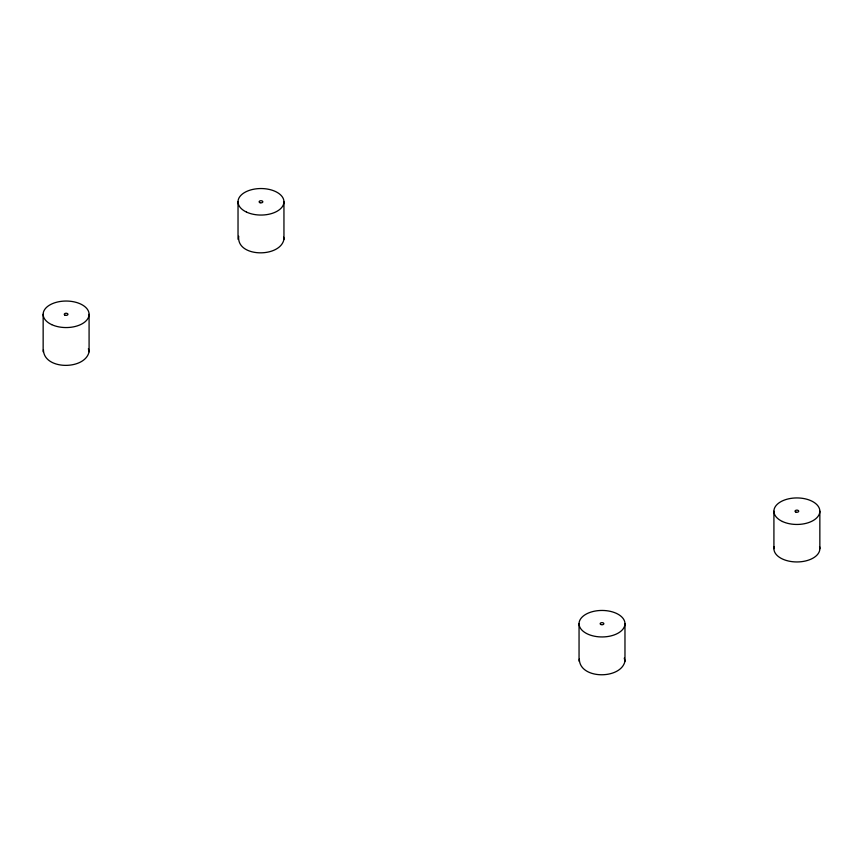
<?xml version="1.0" encoding="UTF-8"?>
<svg xmlns="http://www.w3.org/2000/svg" width="863" height="863" viewBox="0 0 863 863"><rect width="100%" height="100%" fill="white"/><g stroke="black" fill="none" stroke-linecap="round" stroke-linejoin="round"><path stroke-width="1.29" d="M89.083 314.305L89.083 351.802C85.092 370.303 43.679 370.13 43.43 349.731M283.949 201.791L283.949 239.299C280.313 258.091 236.214 257.541 238.727 236.214M624.974 623.701A22.967 13.258 0 0 1 590.529 635.179A22.967 13.258 0 0 1 590.529 612.223A22.967 13.258 0 0 1 624.974 623.701L624.974 661.209C620.993 679.699 579.569 679.526 579.332 659.127M624.273 658.113L624.974 661.209M88.382 348.717L89.083 351.802M283.668 237.228L283.949 239.299M819.85 511.198L819.85 548.695M773.917 511.198L773.917 548.695M579.051 623.701L579.051 661.209M238.026 201.791L238.026 239.299M43.15 314.305L43.15 351.802M819.57 546.624A22.967 13.258 0 0 1 796.883 561.953A22.967 13.258 0 0 1 774.197 546.624M260.065 202.719A1.834 1.057 0 0 0 262.827 201.791A1.834 1.057 0 0 0 260.065 200.874A1.834 1.057 0 0 0 260.065 202.719M246.538 212.104A22.967 13.258 0 0 0 283.668 203.873A22.967 13.258 0 0 0 252.762 189.418A22.967 13.258 0 0 0 246.538 212.104M795.966 512.115A1.834 1.057 0 0 0 798.717 511.198A1.834 1.057 0 0 0 795.966 510.27A1.834 1.057 0 0 0 795.966 512.115M64.811 315.049A1.834 1.057 0 0 0 67.886 314.574A1.834 1.057 0 0 0 65.642 313.28A1.834 1.057 0 0 0 64.811 315.049M600.713 624.456A1.834 1.057 0 0 0 603.787 623.971A1.834 1.057 0 0 0 601.533 622.676A1.834 1.057 0 0 0 600.713 624.456M51.661 324.607A22.967 13.258 0 0 0 88.803 316.376A22.967 13.258 0 0 0 57.886 301.921A22.967 13.258 0 0 0 51.661 324.607M782.428 521.5A22.967 13.258 0 0 0 819.57 513.269A22.967 13.258 0 0 0 788.653 498.814A22.967 13.258 0 0 0 782.428 521.5"/></g></svg>
